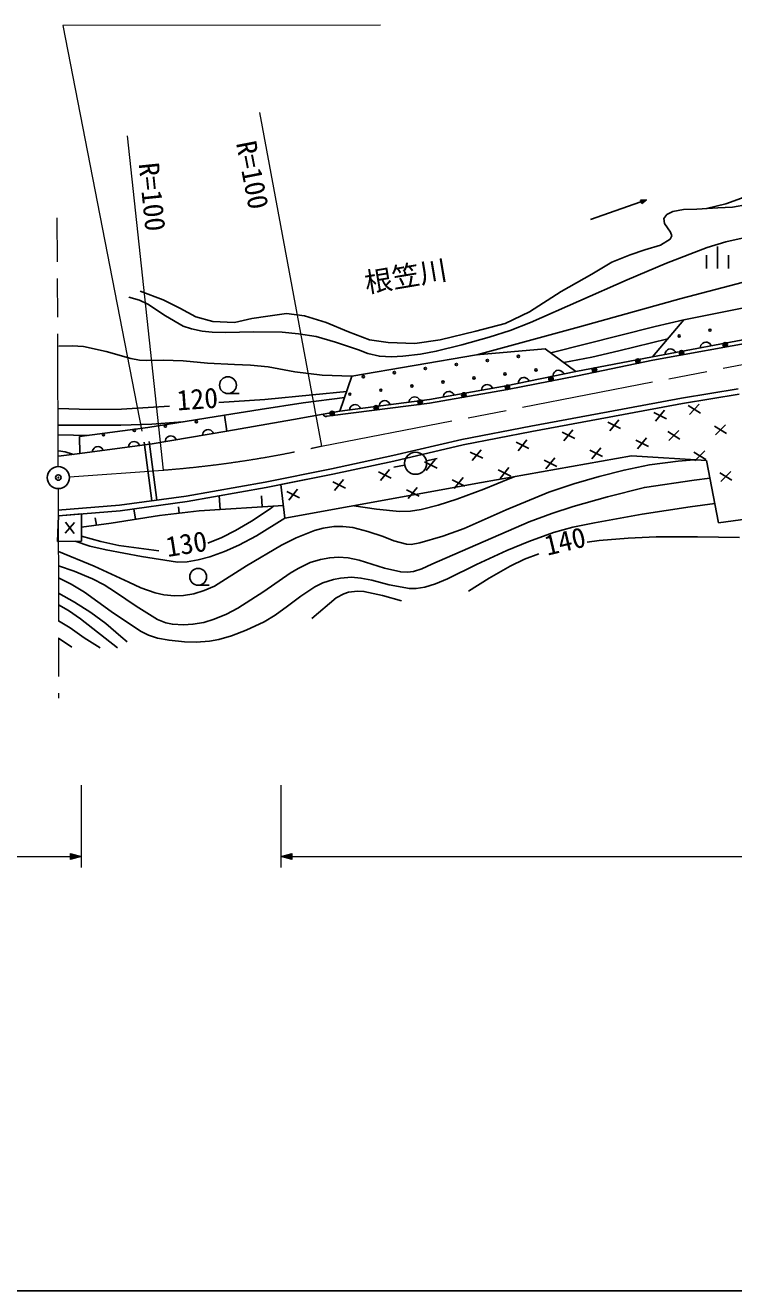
# Model space of a CAD drawing. Units: millimetres, scale not verified. Extents: x 40000 to 680000, y 20000 to 380000.
# Drawn here: x 271264 to 335326, y 205000 to 319458 of the extents above; entities that cross this region are included whole.
import ezdxf
from ezdxf.enums import TextEntityAlignment as Align

# ---------------------------------------------------------------- set-up
doc = ezdxf.new("R2010")
doc.units = ezdxf.units.MM
doc.header["$LTSCALE"] = 1000
doc.header["$PDMODE"] = 32
doc.header["$PDSIZE"] = 500
doc.linetypes.add('CHAIN', pattern=[18.5, 12, -1.5, 3.5, -1.5])
for name, color, linetype, lineweight in [('M-BGD', 7, 'Continuous', 25), ('M-BMK', 2, 'CHAIN', 13), ('M-BMK-SRVR', 3, 'Continuous', 25), ('M-STR-HTXT', 7, 'Continuous', 13), ('M-TTL-BAND', 7, 'Continuous', 25)]:
    doc.layers.add(name, color=color, linetype=linetype, lineweight=lineweight)
doc.layers.add('M-BGD-HTXT', color=7, linetype='Continuous')
doc.layers.add('M-OTRS', color=6, linetype='Continuous')
doc.styles.add('ＭＳ ゴシック', font='')
doc.styles.get('ＭＳ ゴシック').set_extended_font_data('MS Gothic')

msp = doc.modelspace()

# ---------------------------------------------------------------- linework, layer by layer
at = {"layer": 'M-BGD'}
for p, q in [((322376, 301895), (327438, 303667)), ((327438, 303667), (326913, 303653)), ((326913, 303653), (327019, 303351)), ((327382, 303647), (326942, 303631)), ((326942, 303631), (327028, 303386)), ((327325, 303628), (326971, 303610)), ((326971, 303610), (327037, 303421)), ((327268, 303608), (327000, 303588)), ((327000, 303588), (327046, 303456)), ((327019, 303351), (327438, 303667)), ((327028, 303386), (327382, 303647)), ((327212, 303588), (327028, 303566)), ((327028, 303566), (327055, 303491)), ((327037, 303421), (327325, 303628)), ((327046, 303456), (327268, 303608)), ((327055, 303491), (327212, 303588)), ((327136, 303561), (327057, 303544)), ((327057, 303544), (327064, 303526)), ((327064, 303526), (327136, 303561)), ((335216, 303022), (338477, 303599)), ((329016, 301985), (329270, 302341)), ((329270, 302341), (329831, 302630)), ((329831, 302630), (330799, 302783)), ((330799, 302783), (332005, 302817)), ((332005, 302817), (333891, 302953)), ((333891, 302953), (335216, 303022)), ((329084, 301543), (329016, 301985)), ((329610, 300762), (329084, 301543)), ((328693, 299572), (329593, 300099)), ((329593, 300099), (329746, 300422)), ((329746, 300422), (329610, 300762)), ((325958, 298706), (327283, 299148)), ((327283, 299148), (328693, 299572)), ((333855, 299465), (333855, 297464)), ((322493, 296943), (324305, 298030)), ((324305, 298030), (325958, 298706)), ((332855, 298664), (332855, 297464)), ((334855, 298665), (334855, 297464)), ((319718, 295368), (322493, 296943)), ((281663, 295401), (283725, 294614)), ((316869, 293530), (319718, 295368)), ((283725, 294614), (285225, 293864)), ((285225, 293864), (286687, 293077)), ((286687, 293077), (288225, 292665)), ((291749, 292928), (293211, 293153)), ((293211, 293153), (294898, 293378)), ((294898, 293378), (296511, 293191)), ((296511, 293191), (298460, 292591)), ((314657, 292480), (316869, 293530)), ((330823, 292810), (337000, 294057)), ((288225, 292665), (290174, 292590)), ((290174, 292590), (291749, 292928)), ((298460, 292591), (300485, 291729)), ((311995, 291805), (314657, 292480)), ((327998, 289458), (330823, 292810)), ((300485, 291729), (302397, 291017)), ((302397, 291017), (304084, 290754)), ((304084, 290754), (306484, 290680)), ((306484, 290680), (308771, 291017)), ((308771, 291017), (311995, 291805)), ((337610, 291288), (327998, 289458)), ((328013, 289162), (337691, 290929)), ((332647, 290771), (332537, 290709)), ((332804, 290801), (332647, 290771)), ((332930, 290784), (332804, 290801)), ((333039, 290744), (332930, 290784)), ((333156, 290664), (333039, 290744)), ((300801, 287710), (312075, 289650)), ((312075, 289650), (318279, 290205)), ((318279, 290205), (321049, 288155)), ((329126, 289795), (329109, 289670)), ((329166, 289905), (329126, 289795)), ((329246, 290022), (329166, 289905)), ((329333, 290099), (329246, 290022)), ((329443, 290161), (329333, 290099)), ((329600, 290191), (329443, 290161)), ((329726, 290174), (329600, 290191)), ((329835, 290134), (329726, 290174)), ((329952, 290054), (329835, 290134)), ((330030, 289967), (329952, 290054)), ((330092, 289857), (330030, 289967)), ((332330, 290405), (332313, 290279)), ((332370, 290514), (332330, 290405)), ((332450, 290631), (332370, 290514)), ((332537, 290709), (332450, 290631)), ((333234, 290577), (333156, 290664)), ((333295, 290466), (333234, 290577)), ((321049, 288155), (327998, 289458)), ((321216, 287749), (328013, 289162)), ((299721, 284552), (300801, 287710)), ((321049, 288156), (314762, 286853)), ((314861, 286513), (321216, 287749)), ((315897, 287313), (315859, 287203)), ((315975, 287431), (315897, 287313)), ((316061, 287510), (315975, 287431)), ((316170, 287574), (316061, 287510)), ((316327, 287606), (316170, 287574)), ((316452, 287592), (316327, 287606)), ((316563, 287553), (316452, 287592)), ((316681, 287475), (316563, 287553)), ((316760, 287390), (316681, 287475)), ((316823, 287280), (316760, 287390)), ((319003, 287854), (318988, 287729)), ((319041, 287964), (319003, 287854)), ((319119, 288083), (319041, 287964)), ((319204, 288162), (319119, 288083)), ((319314, 288225), (319204, 288162)), ((319471, 288258), (319314, 288225)), ((319596, 288243), (319471, 288258)), ((319706, 288204), (319596, 288243)), ((319825, 288127), (319706, 288204)), ((319904, 288041), (319825, 288127)), ((319967, 287932), (319904, 288041)), ((307803, 285276), (314861, 286513)), ((314762, 286853), (307809, 285606)), ((309196, 286180), (309115, 286064)), ((309284, 286256), (309196, 286180)), ((309395, 286317), (309284, 286256)), ((309552, 286345), (309395, 286317)), ((309677, 286327), (309552, 286345)), ((309786, 286286), (309677, 286327)), ((309902, 286205), (309786, 286286)), ((309979, 286117), (309902, 286205)), ((312550, 286578), (312531, 286453)), ((312591, 286687), (312550, 286578)), ((312672, 286803), (312591, 286687)), ((312760, 286880), (312672, 286803)), ((312871, 286941), (312760, 286880)), ((313028, 286969), (312871, 286941)), ((313154, 286951), (313028, 286969)), ((313263, 286909), (313154, 286951)), ((313379, 286829), (313263, 286909)), ((313455, 286741), (313379, 286829)), ((313516, 286630), (313455, 286741)), ((315859, 287203), (315844, 287077)), ((330610, 285739), (335734, 286574)), ((289590, 286143), (290590, 286143)), ((299035, 284157), (307803, 285276)), ((307809, 285606), (299721, 284552)), ((300731, 285007), (300644, 284894)), ((300822, 285079), (300731, 285007)), ((300936, 285134), (300822, 285079)), ((301095, 285155), (300936, 285134)), ((301219, 285131), (301095, 285155)), ((301326, 285084), (301219, 285131)), ((301438, 284998), (301326, 285084)), ((303294, 285139), (303270, 285015)), ((303340, 285246), (303294, 285139)), ((303427, 285358), (303340, 285246)), ((303518, 285430), (303427, 285358)), ((303632, 285485), (303518, 285430)), ((303791, 285506), (303632, 285485)), ((303915, 285482), (303791, 285506)), ((304022, 285435), (303915, 285482)), ((304134, 285349), (304022, 285435)), ((304206, 285258), (304134, 285349)), ((304261, 285144), (304206, 285258)), ((305990, 285490), (305966, 285366)), ((306036, 285597), (305990, 285490)), ((306123, 285709), (306036, 285597)), ((306214, 285781), (306123, 285709)), ((306328, 285837), (306214, 285781)), ((306487, 285857), (306328, 285837)), ((306611, 285833), (306487, 285857)), ((306718, 285786), (306611, 285833)), ((306830, 285700), (306718, 285786)), ((306902, 285609), (306830, 285700)), ((306957, 285495), (306902, 285609)), ((309073, 285955), (309055, 285829)), ((309115, 286064), (309073, 285955)), ((310040, 286006), (309979, 286117)), ((323976, 284507), (330610, 285739)), ((324067, 284015), (330696, 285246)), ((330696, 285246), (324067, 284015)), ((330696, 285246), (335807, 286079)), ((335807, 286079), (330696, 285246)), ((331224, 285059), (332311, 284382)), ((332217, 285176), (331318, 284264)), ((282349, 283068), (289271, 284203)), ((289271, 284203), (289474, 282749)), ((295505, 283803), (299721, 284552)), ((298214, 284274), (298210, 284304)), ((298230, 284226), (298214, 284274)), ((298267, 284170), (298230, 284226)), ((298302, 284134), (298267, 284170)), ((298346, 284109), (298302, 284134)), ((298409, 284087), (298346, 284109)), ((298460, 284083), (298409, 284087)), ((298539, 284094), (298460, 284083)), ((298539, 284094), (299035, 284157)), ((300598, 284788), (300573, 284663)), ((300644, 284894), (300598, 284788)), ((301510, 284906), (301438, 284998)), ((301565, 284793), (301510, 284906)), ((316985, 283195), (323976, 284507)), ((317077, 282703), (324067, 284015)), ((324067, 284015), (317077, 282703)), ((329245, 283873), (328098, 284444)), ((328267, 283662), (329076, 284655)), ((276154, 282253), (282349, 283068)), ((289474, 282750), (282727, 281615)), ((287438, 282732), (287356, 282617)), ((287527, 282808), (287438, 282732)), ((287639, 282867), (287527, 282808)), ((287797, 282893), (287639, 282867)), ((287922, 282874), (287797, 282893)), ((288030, 282831), (287922, 282874)), ((288145, 282749), (288030, 282831)), ((288221, 282661), (288145, 282749)), ((289474, 282749), (295505, 283803)), ((310748, 282002), (316985, 283195)), ((319971, 281870), (320780, 282863)), ((325097, 282977), (323950, 283548)), ((324119, 282766), (324928, 283759)), ((330361, 282820), (329462, 281908)), ((333581, 283202), (334668, 282525)), ((334574, 283320), (333675, 282407)), ((274268, 282412), (276992, 282364)), ((276183, 280712), (276154, 282253)), ((282727, 281615), (276183, 280712)), ((280750, 281665), (280665, 281552)), ((280841, 281738), (280750, 281665)), ((280954, 281794), (280841, 281738)), ((281113, 281816), (280954, 281794)), ((281237, 281793), (281113, 281816)), ((281344, 281747), (281237, 281793)), ((281457, 281662), (281344, 281747)), ((281530, 281571), (281457, 281662)), ((281586, 281457), (281530, 281571)), ((282018, 281762), (282702, 276449)), ((282464, 281819), (283149, 276506)), ((283940, 281940), (283921, 281815)), ((283983, 282049), (283940, 281940)), ((284065, 282164), (283983, 282049)), ((284153, 282240), (284065, 282164)), ((284265, 282299), (284153, 282240)), ((284423, 282326), (284265, 282299)), ((284548, 282306), (284423, 282326)), ((284657, 282264), (284548, 282306)), ((284772, 282182), (284657, 282264)), ((284848, 282093), (284772, 282182)), ((284907, 281981), (284848, 282093)), ((287314, 282508), (287294, 282383)), ((287356, 282617), (287314, 282508)), ((288281, 282549), (288221, 282661)), ((304486, 280532), (310748, 282002)), ((310852, 281513), (317077, 282703)), ((317077, 282703), (310852, 281513)), ((316801, 281185), (315654, 281756)), ((315823, 280974), (316632, 281968)), ((320949, 282081), (319802, 282652)), ((327619, 281351), (326472, 281922)), ((326641, 281140), (327450, 282133)), ((329367, 282702), (330455, 282025)), ((274258, 280476), (276183, 280712)), ((277347, 280994), (277324, 280869)), ((277393, 281101), (277347, 280994)), ((277478, 281214), (277393, 281101)), ((277569, 281287), (277478, 281214)), ((277682, 281343), (277569, 281287)), ((277841, 281365), (277682, 281343)), ((277965, 281342), (277841, 281365)), ((278073, 281296), (277965, 281342)), ((278185, 281210), (278073, 281296)), ((278258, 281120), (278185, 281210)), ((278314, 281006), (278258, 281120)), ((280619, 281445), (280595, 281321)), ((280665, 281552), (280619, 281445)), ((298965, 279340), (304486, 280532)), ((304596, 280044), (310852, 281513)), ((310852, 281513), (304596, 280044)), ((312653, 280290), (311506, 280861)), ((311675, 280079), (312484, 281072)), ((312528, 278090), (326079, 280502)), ((323471, 280455), (322324, 281026)), ((322493, 280244), (323302, 281237)), ((332853, 280103), (326079, 280502)), ((331724, 280845), (332811, 280169)), ((332717, 280963), (331818, 280051)), ((292967, 278147), (298965, 279340)), ((299070, 278851), (304596, 280044)), ((304596, 280044), (299070, 278851)), ((303379, 278287), (304188, 279280)), ((305571, 279676), (304586, 279502)), ((308505, 279394), (307358, 279965)), ((307527, 279183), (308336, 280176)), ((307532, 280069), (308508, 280289)), ((314197, 278452), (315006, 279446)), ((319323, 279559), (318176, 280130)), ((318345, 279348), (319154, 280341)), ((333967, 274444), (332853, 280103)), ((285816, 276875), (292967, 278147)), ((293059, 277656), (299070, 278851)), ((299070, 278851), (294380, 277918)), ((300208, 277602), (299062, 278173)), ((299231, 277391), (300040, 278385)), ((304356, 278498), (303210, 279069)), ((311026, 277768), (309880, 278339)), ((310049, 277557), (310858, 278550)), ((315174, 278664), (314028, 279235)), ((334080, 278989), (335167, 278312)), ((335073, 279106), (334174, 278194)), ((285895, 276381), (293059, 277656)), ((294380, 277918), (294740, 274874)), ((294740, 274874), (312528, 278090)), ((296060, 276707), (294914, 277278)), ((295083, 276496), (295891, 277489)), ((306878, 276872), (305732, 277443)), ((305901, 276661), (306709, 277654)), ((274215, 275602), (279779, 276040)), ((279779, 276040), (285816, 276875)), ((279832, 275543), (285895, 276381)), ((285192, 275339), (285127, 275897)), ((294602, 276013), (286973, 275548)), ((288880, 275664), (288805, 276899)), ((292694, 275897), (292633, 276902)), ((274255, 275103), (274183, 272764)), ((274255, 275103), (279832, 275543)), ((276350, 275268), (274255, 275103)), ((276351, 272794), (276350, 275268)), ((277689, 274238), (277595, 274912)), ((283412, 275129), (279028, 274425)), ((281220, 274777), (281070, 275714)), ((286973, 275548), (283412, 275129)), ((339692, 275243), (333967, 274444)), ((275698, 274499), (274868, 273523)), ((275667, 273499), (274898, 274523)), ((279028, 274425), (276350, 274051)), ((274183, 272764), (276351, 272794)), ((286895, 268808), (287895, 268809)), ((274257, 264034), (275480, 263215))]:
    msp.add_line(p, q, dxfattribs=at)
for points in [[(312097, 289652), (321392, 292189), (330575, 294759), (339902, 297202), (349180, 299559), (352850, 300550), (356355, 301390), (365639, 303657), (374939, 305734), (384380, 307520), (393689, 309383), (403212, 311447), (407176, 312293), (411235, 313047), (412638, 313191)], [(366510, 310185), (364628, 309502), (362735, 308927), (361257, 308493), (359539, 308108), (355156, 307516), (350541, 306789), (346241, 305995), (341860, 305289), (339523, 304871), (337256, 304354), (336042, 303810), (334623, 303296), (332855, 302879)], [(280630, 294874), (281595, 294592), (282343, 294243), (283936, 293188), (285526, 292257), (286284, 292002), (287243, 291801), (288160, 291693), (289361, 291674), (291890, 291737), (294483, 291690), (295978, 291564), (297567, 291312), (299330, 290810), (301410, 290092), (302246, 289778), (303290, 289529), (304374, 289471), (305413, 289527), (307002, 289713), (308422, 289977), (310756, 290544), (313201, 291250), (315106, 291859), (316948, 292562), (325708, 296446), (329260, 297946), (332915, 299368), (334623, 299859), (336379, 300258)], [(318799, 289820), (328228, 292229), (330823, 292810)], [(319956, 288964), (322512, 289451), (324929, 290019), (329385, 291102)], [(274309, 290423), (275514, 290460), (276521, 290397), (278570, 289940), (280801, 289331), (281582, 289172), (282223, 289144), (283737, 289177), (285535, 289096), (287737, 288883), (290173, 288765), (291626, 288723), (293218, 288561), (295633, 288127), (298109, 287805), (300801, 287710)], [(288771, 285330), (292929, 285621), (297229, 286029), (300332, 286337)], [(274280, 284794), (277081, 284714), (279974, 284734), (284301, 285010)], [(300147, 285796), (296377, 285304), (292497, 284694), (289271, 284203)], [(285502, 283585), (282708, 283387), (279898, 283291), (274273, 283302)], [(274261, 280972), (274856, 280889), (275520, 280677), (275611, 280642)], [(274269, 271867), (277476, 270529), (280633, 269102), (281719, 268590), (283004, 268124), (283787, 267949), (284766, 267852), (285570, 267880), (286491, 268031), (287450, 268328), (288363, 268738), (291263, 270574), (294420, 272443), (295750, 273095), (297428, 273772), (298199, 273982), (299175, 274118), (299979, 274123), (300874, 274021), (302233, 273682), (303637, 273214), (304601, 272838), (305737, 272516), (306149, 272503), (306931, 272654), (309014, 273256), (310943, 273938), (314764, 275636), (318604, 277222), (320858, 277985), (323163, 278655), (325410, 279229), (327713, 279700), (330292, 280035), (331751, 280168)], [(274270, 270562), (275672, 270079), (277328, 269396), (278394, 268844), (279430, 268195), (281280, 266916), (283225, 265716), (283962, 265413), (284572, 265281), (285579, 265229), (286426, 265285), (287411, 265452), (288346, 265728), (289456, 266186), (290473, 266730), (292828, 268242), (295204, 269889), (295927, 270339), (297013, 270853), (297972, 271151), (298792, 271297), (299595, 271343), (300475, 271278), (301454, 271077), (302605, 270722), (303751, 270349), (305216, 270009), (305814, 269980), (306356, 270051), (307115, 270295), (308041, 270723), (316830, 274544), (318892, 275314), (320802, 275923), (323924, 276814), (327254, 277654), (331750, 278326), (333167, 278506)], [(300963, 275999), (303023, 275682), (305098, 275488), (306099, 275521), (307050, 275655), (308601, 276056), (310283, 276607), (312728, 277490), (315096, 278456), (315465, 278613)], [(274254, 269495), (275398, 268919), (276617, 268180), (279025, 266442), (281682, 264653), (282404, 264307), (283233, 264034), (284266, 263829), (285659, 263678), (286711, 263658), (287909, 263751), (288752, 263901), (289905, 264234), (291236, 264739), (292873, 265497), (293853, 266091), (294982, 266917), (296174, 267836), (297460, 268676), (298182, 269022), (299135, 269336), (299774, 269463), (300774, 269531), (301618, 269462), (302601, 269271), (304177, 268861), (306002, 268510), (306614, 268514), (307403, 268640), (308371, 268939), (309442, 269389), (312075, 270698), (314805, 271943), (316788, 272767), (319044, 273582), (320781, 274051), (322740, 274466), (327051, 275242), (331386, 275917), (333620, 276209)], [(287765, 272618), (289030, 273136), (290283, 273764), (291732, 274620), (293394, 275733), (293721, 275959)], [(275761, 272786), (277095, 272359), (278574, 272003), (281774, 271403), (285017, 270908), (285894, 270938), (286884, 271098), (287961, 271383), (289281, 271856), (290581, 272439), (292170, 273287), (294740, 274874)], [(276351, 273256), (278083, 272766), (279709, 272414), (283336, 271934)], [(335842, 273117), (332041, 273198), (328309, 273177), (325783, 273076), (323172, 272859), (322068, 272707)], [(317712, 271655), (316404, 271155), (315116, 270546), (313204, 269452), (311351, 268273), (311344, 268269)], [(274255, 268080), (275715, 267287), (277204, 266355), (278544, 265346), (279914, 264177), (280471, 263682)], [(305297, 267392), (303567, 267891), (301881, 268253), (301302, 268274), (300501, 268170), (300072, 268034), (299371, 267658), (297182, 265815)], [(274255, 267049), (275162, 266529), (276241, 265780), (279595, 263157)], [(274256, 265576), (275308, 264951), (276575, 264066), (278019, 263157)]]:
    msp.add_lwpolyline(points, dxfattribs=at)
for centre, major_axis in [((333177, 291884), (100, 0)), ((330397, 291355), (100, 0)), ((334555, 290560), (200, 0)), ((315860, 289507), (100, 0)), ((330609, 289840), (200, 0)), ((330609, 289840), (120, 0)), ((330609, 289840), (40, 0)), ((334555, 290560), (120, 0)), ((334555, 290560), (40, 0)), ((307444, 288411), (100, 0)), ((310249, 288777), (100, 0)), ((313055, 289142), (100, 0)), ((322735, 288270), (200, 0)), ((326663, 289086), (200, 0)), ((326663, 289086), (120, 0)), ((326663, 289086), (40, 0)), ((289589, 286903), (760, 0)), ((301833, 287680), (100, 0)), ((304639, 288046), (100, 0)), ((309029, 287191), (100, 0)), ((311835, 287557), (100, 0)), ((314640, 287922), (100, 0)), ((317446, 288287), (100, 0)), ((318804, 287484), (200, 0)), ((318804, 287484), (120, 0)), ((318804, 287484), (40, 0)), ((322735, 288270), (120, 0)), ((322735, 288270), (40, 0)), ((300613, 286095), (100, 0)), ((303419, 286460), (100, 0)), ((306224, 286826), (100, 0)), ((310918, 286025), (200, 0)), ((310918, 286025), (120, 0)), ((314866, 286718), (200, 0)), ((314866, 286718), (120, 0)), ((314866, 286718), (40, 0)), ((302990, 284864), (200, 0)), ((306969, 285372), (200, 0)), ((306969, 285372), (120, 0)), ((306969, 285372), (40, 0)), ((310918, 286025), (40, 0)), ((299010, 284356), (200, 0)), ((299010, 284356), (120, 0)), ((299010, 284356), (40, 0)), ((302990, 284864), (120, 0)), ((302990, 284864), (40, 0)), ((281132, 282823), (100, 0)), ((283935, 283209), (100, 0)), ((286738, 283596), (100, 0)), ((278330, 282436), (100, 0)), ((306556, 279850), (1000, 0)), ((286895, 269569), (760, 0))]:
    msp.add_ellipse(centre, major_axis=major_axis, ratio=0.999997, dxfattribs=at)
at = {"layer": 'M-BMK'}
for p, q in [((274245, 279550), (274154, 302057)), ((298052, 281398), (371552, 295627)), ((275246, 278621), (283732, 279226)), ((274249, 277550), (274260, 258599))]:
    msp.add_line(p, q, dxfattribs=at)
msp.add_ellipse((275936, 378946), major_axis=(73885, -67423), ratio=0.999997, start_param=5.5301002, end_param=5.6750299, dxfattribs=at)
at = {"layer": 'M-BMK-SRVR'}
for major_axis in [(1000, 0), (40, 0)]:
    msp.add_ellipse((274249, 278550), major_axis=major_axis, ratio=0.999997, dxfattribs=at)
at = {"layer": 'M-OTRS'}
msp.add_point((274249, 278550), dxfattribs=at)
at = {"layer": 'M-STR-HTXT'}
for p, q in [((303400, 319458), (274642, 319454)), ((274642, 319454), (281811, 282736)), ((292449, 311579), (298052, 281398)), ((280487, 309463), (283732, 279226)), ((276350, 243279), (276350, 250716)), ((294380, 250716), (294380, 243279)), ((184276, 244279), (276350, 244279)), ((275350, 243999), (275350, 244559)), ((275350, 244559), (276350, 244279)), ((276350, 244279), (275350, 243999)), ((275390, 244079), (275390, 244479)), ((275390, 244479), (276070, 244279)), ((276070, 244279), (275390, 244079)), ((275430, 244159), (275430, 244399)), ((275430, 244399), (275910, 244279)), ((275910, 244279), (275430, 244159)), ((275470, 244239), (275470, 244319)), ((275470, 244319), (275670, 244279)), ((275670, 244279), (275470, 244239)), ((294380, 244279), (295380, 244559)), ((295380, 243999), (294380, 244279)), ((294380, 244279), (545988, 244279)), ((294660, 244279), (295340, 244479)), ((295340, 244079), (294660, 244279)), ((294820, 244279), (295300, 244399)), ((295300, 244159), (294820, 244279)), ((295060, 244279), (295260, 244319)), ((295260, 244239), (295060, 244279)), ((295260, 244319), (295260, 244239)), ((295300, 244399), (295300, 244159)), ((295340, 244479), (295340, 244079)), ((295380, 244559), (295380, 243999))]:
    msp.add_line(p, q, dxfattribs=at)
at = {"layer": 'M-TTL-BAND'}
msp.add_line((40000, 205000), (579000, 205000), dxfattribs=at)

# ---------------------------------------------------------------- texts
at = {"layer": 'M-BGD', "style": 'ＭＳ ゴシック'}
for s, rotation, p in [('120', 4.106, (285060, 284066)), ('130', 9.006, (284212, 270816)), ('140', 13.406, (318592, 270942))]:
    msp.add_text(s, height=1833, rotation=rotation, dxfattribs=at).set_placement(p, align=Align.BOTTOM_LEFT)
at = {"layer": 'M-BGD-HTXT', "style": 'ＭＳ ゴシック'}
msp.add_text('根笠川', height=1833, rotation=9.606, dxfattribs=at).set_placement((302209, 294697), align=Align.BOTTOM_LEFT)
at = {"layer": 'M-STR-HTXT', "style": 'ＭＳ ゴシック'}
for rotation, p in [(281.007, (289776, 308702)), (275.807, (280968, 306894))]:
    msp.add_text('R=100', height=1833, rotation=rotation, dxfattribs=at).set_placement(p, align=Align.BOTTOM_LEFT)

doc.saveas('drawing.dxf')
